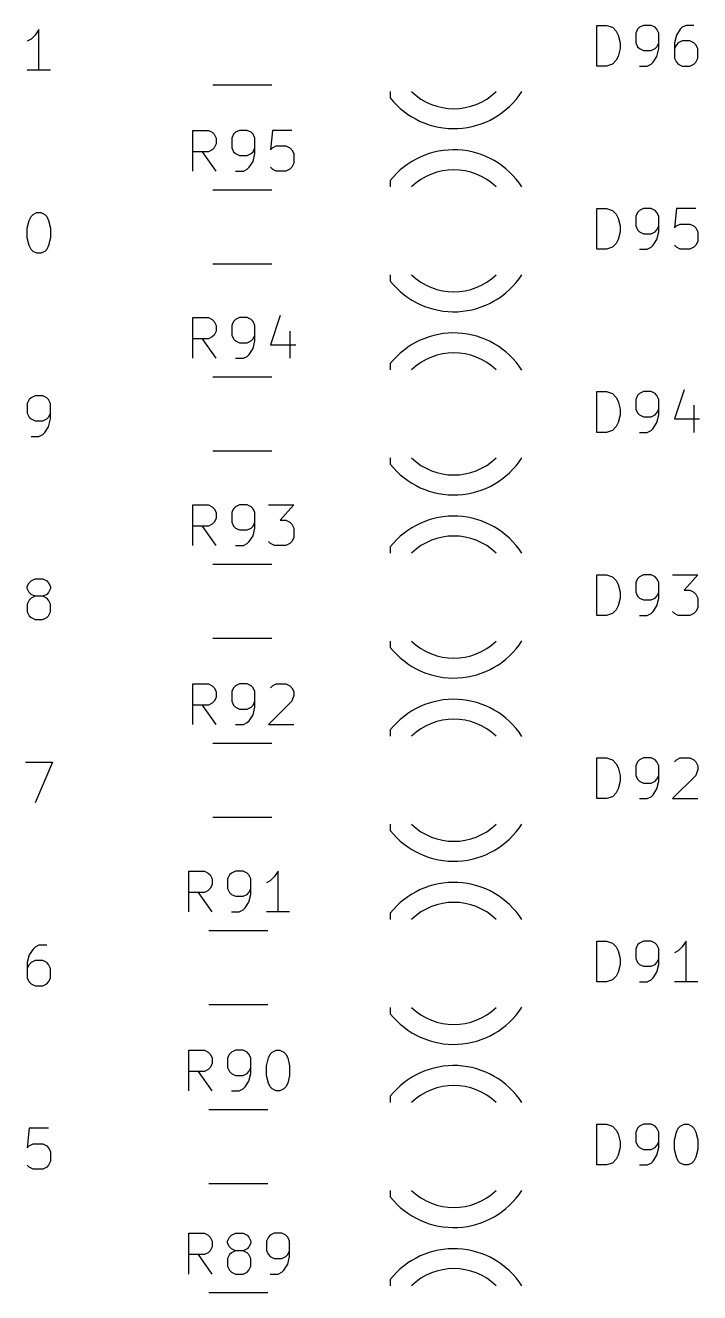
# Model space of a CAD drawing. Extents: x 119 to 479, y -311 to -46.
# Drawn here: x 347.1 to 363.67, y -146.29 to -115.15 of the extents above; entities that cross this region are included whole.
import ezdxf

# ---------------------------------------------------------------- set-up
doc = ezdxf.new("R2010")
doc.units = 0
doc.layers.add('BLACK', color=7, linetype='CONTINUOUS')

msp = doc.modelspace()

# ---------------------------------------------------------------- linework, layer by layer
at = {"layer": 'BLACK', "linetype": 'CONTINUOUS'}
for p, q in [((361.146, -116.152), (361.146, -115.152)), ((361.146, -115.152), (361.384, -115.152)), ((361.384, -115.152), (361.527, -115.2)), ((361.527, -115.2), (361.622, -115.295)), ((362.193, -115.2), (362.146, -115.248)), ((362.289, -115.152), (362.193, -115.2)), ((362.479, -115.152), (362.289, -115.152)), ((362.574, -115.2), (362.479, -115.152)), ((362.622, -115.248), (362.574, -115.2)), ((363.241, -115.2), (363.193, -115.248)), ((363.336, -115.152), (363.241, -115.2)), ((363.527, -115.152), (363.336, -115.152)), ((347.246, -115.49), (347.15, -115.538)), ((347.341, -115.395), (347.246, -115.49)), ((347.436, -115.252), (347.341, -115.395)), ((347.436, -116.252), (347.436, -115.252)), ((361.622, -115.295), (361.67, -115.39)), ((361.67, -115.39), (361.717, -115.581)), ((362.146, -115.248), (362.098, -115.343)), ((362.098, -115.343), (362.098, -115.581)), ((362.67, -115.343), (362.622, -115.248)), ((362.67, -115.724), (362.67, -115.343)), ((363.098, -115.39), (363.05, -115.581)), ((363.193, -115.248), (363.098, -115.39)), ((361.717, -115.724), (361.67, -115.914)), ((361.717, -115.581), (361.717, -115.724)), ((362.098, -115.581), (362.146, -115.676)), ((362.146, -115.676), (362.193, -115.724)), ((362.193, -115.724), (362.289, -115.771)), ((362.289, -115.771), (362.479, -115.771)), ((362.479, -115.771), (362.574, -115.724)), ((362.574, -115.724), (362.622, -115.676)), ((362.622, -115.676), (362.67, -115.581)), ((362.622, -115.914), (362.67, -115.724)), ((363.05, -115.581), (363.05, -115.962)), ((363.098, -115.629), (363.05, -115.724)), ((363.146, -115.581), (363.098, -115.629)), ((363.241, -115.533), (363.146, -115.581)), ((363.431, -115.533), (363.241, -115.533)), ((363.527, -115.581), (363.431, -115.533)), ((363.574, -115.629), (363.527, -115.581)), ((363.622, -115.724), (363.574, -115.629)), ((363.622, -115.962), (363.622, -115.724)), ((361.527, -116.105), (361.384, -116.152)), ((361.622, -116.01), (361.527, -116.105)), ((361.67, -115.914), (361.622, -116.01)), ((362.384, -116.152), (362.479, -116.105)), ((362.479, -116.105), (362.527, -116.057)), ((362.527, -116.057), (362.622, -115.914)), ((363.05, -115.962), (363.098, -116.057)), ((363.098, -116.057), (363.146, -116.105)), ((363.146, -116.105), (363.241, -116.152)), ((363.431, -116.152), (363.527, -116.105)), ((363.527, -116.105), (363.574, -116.057)), ((363.574, -116.057), (363.622, -115.962)), ((347.722, -116.252), (347.15, -116.252)), ((361.384, -116.152), (361.146, -116.152)), ((362.193, -116.152), (362.384, -116.152)), ((363.241, -116.152), (363.431, -116.152)), ((351.708, -116.61), (353.162, -116.61)), ((356.07, -116.78), (356.07, -116.936)), ((351.221, -118.732), (351.221, -117.732)), ((351.221, -117.732), (351.602, -117.732)), ((351.602, -117.732), (351.697, -117.78)), ((351.697, -117.78), (351.745, -117.828)), ((351.745, -117.828), (351.792, -117.923)), ((351.792, -117.923), (351.792, -118.066)), ((352.221, -117.828), (352.173, -117.923)), ((352.173, -117.923), (352.173, -118.161)), ((352.268, -117.78), (352.221, -117.828)), ((352.364, -117.732), (352.268, -117.78)), ((352.554, -117.732), (352.364, -117.732)), ((352.649, -117.78), (352.554, -117.732)), ((352.697, -117.828), (352.649, -117.78)), ((352.745, -117.923), (352.697, -117.828)), ((352.745, -118.304), (352.745, -117.923)), ((353.173, -117.732), (353.125, -118.209)), ((353.649, -117.732), (353.173, -117.732)), ((351.602, -118.256), (351.221, -118.256)), ((351.792, -118.732), (351.459, -118.256)), ((351.697, -118.209), (351.602, -118.256)), ((351.745, -118.161), (351.697, -118.209)), ((351.792, -118.066), (351.745, -118.161)), ((352.173, -118.161), (352.221, -118.256)), ((352.221, -118.256), (352.268, -118.304)), ((352.268, -118.304), (352.364, -118.351)), ((352.554, -118.351), (352.649, -118.304)), ((352.649, -118.304), (352.697, -118.256)), ((352.697, -118.256), (352.745, -118.161)), ((352.697, -118.494), (352.745, -118.304)), ((353.125, -118.209), (353.173, -118.161)), ((353.173, -118.161), (353.268, -118.113)), ((353.268, -118.113), (353.506, -118.113)), ((353.506, -118.113), (353.602, -118.161)), ((353.602, -118.161), (353.649, -118.209)), ((353.649, -118.209), (353.697, -118.304)), ((353.697, -118.304), (353.697, -118.542)), ((352.364, -118.351), (352.554, -118.351)), ((352.602, -118.637), (352.697, -118.494)), ((353.697, -118.542), (353.649, -118.637)), ((352.268, -118.732), (352.459, -118.732)), ((352.459, -118.732), (352.554, -118.685)), ((352.554, -118.685), (352.602, -118.637)), ((353.173, -118.685), (353.125, -118.637)), ((353.268, -118.732), (353.173, -118.685)), ((353.506, -118.732), (353.268, -118.732)), ((353.602, -118.685), (353.506, -118.732)), ((353.649, -118.637), (353.602, -118.685)), ((351.708, -119.19), (353.162, -119.19)), ((356.07, -118.964), (356.07, -119.12)), ((347.198, -119.943), (347.246, -119.848)), ((347.246, -119.848), (347.293, -119.8)), ((347.293, -119.8), (347.389, -119.752)), ((347.389, -119.752), (347.484, -119.752)), ((347.484, -119.752), (347.579, -119.8)), ((347.579, -119.8), (347.627, -119.848)), ((347.627, -119.848), (347.674, -119.943)), ((361.146, -120.652), (361.146, -119.652)), ((361.146, -119.652), (361.384, -119.652)), ((361.384, -119.652), (361.527, -119.7)), ((361.527, -119.7), (361.622, -119.795)), ((361.622, -119.795), (361.67, -119.89)), ((362.146, -119.748), (362.098, -119.843)), ((362.098, -119.843), (362.098, -120.081)), ((362.193, -119.7), (362.146, -119.748)), ((362.289, -119.652), (362.193, -119.7)), ((362.479, -119.652), (362.289, -119.652)), ((362.574, -119.7), (362.479, -119.652)), ((362.622, -119.748), (362.574, -119.7)), ((362.67, -119.843), (362.622, -119.748)), ((362.67, -120.224), (362.67, -119.843)), ((363.098, -119.652), (363.05, -120.129)), ((363.574, -119.652), (363.098, -119.652)), ((347.15, -120.133), (347.198, -119.943)), ((347.15, -120.371), (347.15, -120.133)), ((347.674, -119.943), (347.722, -120.133)), ((347.722, -120.133), (347.722, -120.371)), ((361.67, -119.89), (361.717, -120.081)), ((361.717, -120.081), (361.717, -120.224)), ((362.098, -120.081), (362.146, -120.176)), ((362.146, -120.176), (362.193, -120.224)), ((362.574, -120.224), (362.622, -120.176)), ((362.622, -120.176), (362.67, -120.081)), ((363.05, -120.129), (363.098, -120.081)), ((363.098, -120.081), (363.193, -120.033)), ((363.193, -120.033), (363.431, -120.033)), ((363.431, -120.033), (363.527, -120.081)), ((363.527, -120.081), (363.574, -120.129)), ((363.574, -120.129), (363.622, -120.224)), ((347.198, -120.562), (347.15, -120.371)), ((347.722, -120.371), (347.674, -120.562)), ((361.67, -120.414), (361.622, -120.51)), ((361.717, -120.224), (361.67, -120.414)), ((362.193, -120.224), (362.289, -120.271)), ((362.289, -120.271), (362.479, -120.271)), ((362.479, -120.271), (362.574, -120.224)), ((362.527, -120.557), (362.622, -120.414)), ((362.622, -120.414), (362.67, -120.224)), ((363.622, -120.462), (363.574, -120.557)), ((363.622, -120.224), (363.622, -120.462)), ((347.246, -120.657), (347.198, -120.562)), ((347.293, -120.705), (347.246, -120.657)), ((347.389, -120.752), (347.293, -120.705)), ((347.484, -120.752), (347.389, -120.752)), ((347.579, -120.705), (347.484, -120.752)), ((347.627, -120.657), (347.579, -120.705)), ((347.674, -120.562), (347.627, -120.657)), ((361.384, -120.652), (361.146, -120.652)), ((361.527, -120.605), (361.384, -120.652)), ((361.622, -120.51), (361.527, -120.605)), ((362.193, -120.652), (362.384, -120.652)), ((362.384, -120.652), (362.479, -120.605)), ((362.479, -120.605), (362.527, -120.557)), ((363.098, -120.605), (363.05, -120.557)), ((363.193, -120.652), (363.098, -120.605)), ((363.431, -120.652), (363.193, -120.652)), ((363.527, -120.605), (363.431, -120.652)), ((363.574, -120.557), (363.527, -120.605)), ((351.708, -121.01), (353.162, -121.01)), ((356.07, -121.28), (356.07, -121.436)), ((351.221, -123.332), (351.221, -122.332)), ((351.221, -122.332), (351.602, -122.332)), ((351.602, -122.332), (351.697, -122.38)), ((352.364, -122.332), (352.268, -122.38)), ((352.554, -122.332), (352.364, -122.332)), ((352.649, -122.38), (352.554, -122.332)), ((353.364, -122.285), (353.125, -122.999)), ((351.697, -122.38), (351.745, -122.428)), ((351.745, -122.428), (351.792, -122.523)), ((351.792, -122.666), (351.745, -122.761)), ((351.792, -122.523), (351.792, -122.666)), ((352.221, -122.428), (352.173, -122.523)), ((352.173, -122.523), (352.173, -122.761)), ((352.268, -122.38), (352.221, -122.428)), ((352.697, -122.428), (352.649, -122.38)), ((352.745, -122.523), (352.697, -122.428)), ((352.745, -122.904), (352.745, -122.523)), ((353.602, -122.666), (353.602, -123.332)), ((351.602, -122.856), (351.221, -122.856)), ((351.792, -123.332), (351.459, -122.856)), ((351.697, -122.809), (351.602, -122.856)), ((351.745, -122.761), (351.697, -122.809)), ((352.173, -122.761), (352.221, -122.856)), ((352.221, -122.856), (352.268, -122.904)), ((352.268, -122.904), (352.364, -122.951)), ((352.364, -122.951), (352.554, -122.951)), ((352.554, -122.951), (352.649, -122.904)), ((352.649, -122.904), (352.697, -122.856)), ((352.697, -122.856), (352.745, -122.761)), ((352.697, -123.094), (352.745, -122.904)), ((352.459, -123.332), (352.554, -123.285)), ((352.554, -123.285), (352.602, -123.237)), ((352.602, -123.237), (352.697, -123.094)), ((353.125, -122.999), (353.745, -122.999)), ((352.268, -123.332), (352.459, -123.332)), ((356.07, -123.464), (356.07, -123.62)), ((351.708, -123.79), (353.162, -123.79)), ((361.146, -125.152), (361.146, -124.152)), ((361.146, -124.152), (361.384, -124.152)), ((361.384, -124.152), (361.527, -124.2)), ((361.527, -124.2), (361.622, -124.295)), ((362.193, -124.2), (362.146, -124.248)), ((362.289, -124.152), (362.193, -124.2)), ((362.479, -124.152), (362.289, -124.152)), ((362.574, -124.2), (362.479, -124.152)), ((362.622, -124.248), (362.574, -124.2)), ((363.289, -124.105), (363.05, -124.819)), ((347.198, -124.348), (347.15, -124.443)), ((347.15, -124.443), (347.15, -124.681)), ((347.246, -124.3), (347.198, -124.348)), ((347.341, -124.252), (347.246, -124.3)), ((347.531, -124.252), (347.341, -124.252)), ((347.627, -124.3), (347.531, -124.252)), ((347.674, -124.348), (347.627, -124.3)), ((347.722, -124.443), (347.674, -124.348)), ((347.722, -124.824), (347.722, -124.443)), ((361.622, -124.295), (361.67, -124.39)), ((361.67, -124.39), (361.717, -124.581)), ((362.146, -124.248), (362.098, -124.343)), ((362.098, -124.343), (362.098, -124.581)), ((362.67, -124.343), (362.622, -124.248)), ((362.67, -124.724), (362.67, -124.343)), ((363.527, -124.486), (363.527, -125.152)), ((347.15, -124.681), (347.198, -124.776)), ((347.198, -124.776), (347.246, -124.824)), ((347.246, -124.824), (347.341, -124.871)), ((347.531, -124.871), (347.627, -124.824)), ((347.627, -124.824), (347.674, -124.776)), ((347.674, -124.776), (347.722, -124.681)), ((347.674, -125.014), (347.722, -124.824)), ((361.717, -124.724), (361.67, -124.914)), ((361.717, -124.581), (361.717, -124.724)), ((362.098, -124.581), (362.146, -124.676)), ((362.146, -124.676), (362.193, -124.724)), ((362.193, -124.724), (362.289, -124.771)), ((362.289, -124.771), (362.479, -124.771)), ((362.479, -124.771), (362.574, -124.724)), ((362.574, -124.724), (362.622, -124.676)), ((362.622, -124.676), (362.67, -124.581)), ((362.622, -124.914), (362.67, -124.724)), ((363.05, -124.819), (363.67, -124.819)), ((347.341, -124.871), (347.531, -124.871)), ((347.531, -125.205), (347.579, -125.157)), ((347.579, -125.157), (347.674, -125.014)), ((361.384, -125.152), (361.146, -125.152)), ((361.527, -125.105), (361.384, -125.152)), ((361.622, -125.01), (361.527, -125.105)), ((361.67, -124.914), (361.622, -125.01)), ((362.193, -125.152), (362.384, -125.152)), ((362.384, -125.152), (362.479, -125.105)), ((362.479, -125.105), (362.527, -125.057)), ((362.527, -125.057), (362.622, -124.914)), ((347.246, -125.252), (347.436, -125.252)), ((347.436, -125.252), (347.531, -125.205)), ((351.708, -125.61), (353.162, -125.61)), ((356.07, -125.78), (356.07, -125.936)), ((351.221, -127.932), (351.221, -126.932)), ((351.221, -126.932), (351.602, -126.932)), ((351.602, -126.932), (351.697, -126.98)), ((351.697, -126.98), (351.745, -127.028)), ((351.745, -127.028), (351.792, -127.123)), ((352.221, -127.028), (352.173, -127.123)), ((352.268, -126.98), (352.221, -127.028)), ((352.364, -126.932), (352.268, -126.98)), ((352.554, -126.932), (352.364, -126.932)), ((352.649, -126.98), (352.554, -126.932)), ((352.697, -127.028), (352.649, -126.98)), ((352.745, -127.123), (352.697, -127.028)), ((353.078, -126.932), (353.697, -126.932)), ((353.697, -126.932), (353.364, -127.313)), ((351.792, -127.266), (351.745, -127.361)), ((351.792, -127.123), (351.792, -127.266)), ((352.173, -127.123), (352.173, -127.361)), ((352.745, -127.504), (352.745, -127.123)), ((353.364, -127.313), (353.506, -127.313)), ((353.506, -127.313), (353.602, -127.361)), ((351.602, -127.456), (351.221, -127.456)), ((351.792, -127.932), (351.459, -127.456)), ((351.697, -127.409), (351.602, -127.456)), ((351.745, -127.361), (351.697, -127.409)), ((352.173, -127.361), (352.221, -127.456)), ((352.221, -127.456), (352.268, -127.504)), ((352.268, -127.504), (352.364, -127.551)), ((352.364, -127.551), (352.554, -127.551)), ((352.554, -127.551), (352.649, -127.504)), ((352.649, -127.504), (352.697, -127.456)), ((352.697, -127.456), (352.745, -127.361)), ((352.697, -127.694), (352.745, -127.504)), ((353.602, -127.361), (353.649, -127.409)), ((353.649, -127.409), (353.697, -127.504)), ((353.697, -127.504), (353.697, -127.742)), ((352.268, -127.932), (352.459, -127.932)), ((352.459, -127.932), (352.554, -127.885)), ((352.554, -127.885), (352.602, -127.837)), ((352.602, -127.837), (352.697, -127.694)), ((353.125, -127.885), (353.078, -127.837)), ((353.221, -127.932), (353.125, -127.885)), ((353.506, -127.932), (353.221, -127.932)), ((353.602, -127.885), (353.506, -127.932)), ((353.649, -127.837), (353.602, -127.885)), ((353.697, -127.742), (353.649, -127.837)), ((356.07, -127.964), (356.07, -128.12)), ((351.708, -128.39), (353.162, -128.39)), ((347.15, -128.943), (347.198, -128.848)), ((347.198, -128.848), (347.246, -128.8)), ((347.246, -128.8), (347.341, -128.752)), ((347.341, -128.752), (347.531, -128.752)), ((347.531, -128.752), (347.627, -128.8)), ((347.627, -128.8), (347.674, -128.848)), ((347.674, -128.848), (347.722, -128.943)), ((361.146, -129.652), (361.146, -128.652)), ((361.146, -128.652), (361.384, -128.652)), ((361.384, -128.652), (361.527, -128.7)), ((361.527, -128.7), (361.622, -128.795)), ((361.622, -128.795), (361.67, -128.89)), ((361.67, -128.89), (361.717, -129.081)), ((362.146, -128.748), (362.098, -128.843)), ((362.098, -128.843), (362.098, -129.081)), ((362.193, -128.7), (362.146, -128.748)), ((362.289, -128.652), (362.193, -128.7)), ((362.479, -128.652), (362.289, -128.652)), ((362.574, -128.7), (362.479, -128.652)), ((362.622, -128.748), (362.574, -128.7)), ((362.67, -128.843), (362.622, -128.748)), ((362.67, -129.224), (362.67, -128.843)), ((363.003, -128.652), (363.622, -128.652)), ((363.622, -128.652), (363.289, -129.033)), ((347.15, -128.99), (347.15, -128.943)), ((347.198, -129.086), (347.15, -128.99)), ((347.246, -129.133), (347.198, -129.086)), ((347.341, -129.181), (347.246, -129.133)), ((347.341, -129.181), (347.246, -129.229)), ((347.531, -129.181), (347.341, -129.181)), ((347.627, -129.133), (347.531, -129.181)), ((347.627, -129.229), (347.531, -129.181)), ((347.674, -129.086), (347.627, -129.133)), ((347.722, -128.99), (347.674, -129.086)), ((347.722, -128.943), (347.722, -128.99)), ((361.717, -129.081), (361.717, -129.224)), ((362.098, -129.081), (362.146, -129.176)), ((362.146, -129.176), (362.193, -129.224)), ((362.574, -129.224), (362.622, -129.176)), ((362.622, -129.176), (362.67, -129.081)), ((363.289, -129.033), (363.431, -129.033)), ((363.431, -129.033), (363.527, -129.081)), ((363.527, -129.081), (363.574, -129.129)), ((363.574, -129.129), (363.622, -129.224)), ((347.198, -129.276), (347.15, -129.371)), ((347.15, -129.371), (347.15, -129.562)), ((347.246, -129.229), (347.198, -129.276)), ((347.674, -129.276), (347.627, -129.229)), ((347.722, -129.371), (347.674, -129.276)), ((347.722, -129.562), (347.722, -129.371)), ((361.622, -129.51), (361.527, -129.605)), ((361.67, -129.414), (361.622, -129.51)), ((361.717, -129.224), (361.67, -129.414)), ((362.193, -129.224), (362.289, -129.271)), ((362.289, -129.271), (362.479, -129.271)), ((362.479, -129.271), (362.574, -129.224)), ((362.527, -129.557), (362.622, -129.414)), ((362.622, -129.414), (362.67, -129.224)), ((363.622, -129.462), (363.574, -129.557)), ((363.622, -129.224), (363.622, -129.462)), ((347.15, -129.562), (347.198, -129.657)), ((347.198, -129.657), (347.246, -129.705)), ((347.246, -129.705), (347.341, -129.752)), ((347.341, -129.752), (347.531, -129.752)), ((347.531, -129.752), (347.627, -129.705)), ((347.627, -129.705), (347.674, -129.657)), ((347.674, -129.657), (347.722, -129.562)), ((361.384, -129.652), (361.146, -129.652)), ((361.527, -129.605), (361.384, -129.652)), ((362.193, -129.652), (362.384, -129.652)), ((362.384, -129.652), (362.479, -129.605)), ((362.479, -129.605), (362.527, -129.557)), ((363.05, -129.605), (363.003, -129.557)), ((363.146, -129.652), (363.05, -129.605)), ((363.431, -129.652), (363.146, -129.652)), ((363.527, -129.605), (363.431, -129.652)), ((363.574, -129.557), (363.527, -129.605)), ((351.708, -130.21), (353.162, -130.21)), ((356.07, -130.28), (356.07, -130.436)), ((351.221, -132.332), (351.221, -131.332)), ((351.221, -131.332), (351.602, -131.332)), ((351.602, -131.332), (351.697, -131.38)), ((351.697, -131.38), (351.745, -131.428)), ((352.268, -131.38), (352.221, -131.428)), ((352.364, -131.332), (352.268, -131.38)), ((352.554, -131.332), (352.364, -131.332)), ((352.649, -131.38), (352.554, -131.332)), ((352.697, -131.428), (352.649, -131.38)), ((353.125, -131.428), (353.173, -131.38)), ((353.173, -131.38), (353.268, -131.332)), ((353.268, -131.332), (353.506, -131.332)), ((353.506, -131.332), (353.602, -131.38)), ((353.602, -131.38), (353.649, -131.428)), ((351.745, -131.428), (351.792, -131.523)), ((351.792, -131.666), (351.745, -131.761)), ((351.792, -131.523), (351.792, -131.666)), ((352.221, -131.428), (352.173, -131.523)), ((352.173, -131.523), (352.173, -131.761)), ((352.745, -131.523), (352.697, -131.428)), ((352.745, -131.904), (352.745, -131.523)), ((353.649, -131.428), (353.697, -131.523)), ((353.697, -131.618), (353.649, -131.761)), ((353.697, -131.523), (353.697, -131.618)), ((351.602, -131.856), (351.221, -131.856)), ((351.792, -132.332), (351.459, -131.856)), ((351.697, -131.809), (351.602, -131.856)), ((351.745, -131.761), (351.697, -131.809)), ((352.173, -131.761), (352.221, -131.856)), ((352.221, -131.856), (352.268, -131.904)), ((352.268, -131.904), (352.364, -131.951)), ((352.364, -131.951), (352.554, -131.951)), ((352.554, -131.951), (352.649, -131.904)), ((352.649, -131.904), (352.697, -131.856)), ((352.697, -131.856), (352.745, -131.761)), ((352.697, -132.094), (352.745, -131.904)), ((353.649, -131.761), (353.078, -132.332)), ((352.268, -132.332), (352.459, -132.332)), ((352.459, -132.332), (352.554, -132.285)), ((352.554, -132.285), (352.602, -132.237)), ((352.602, -132.237), (352.697, -132.094)), ((353.078, -132.332), (353.697, -132.332)), ((356.07, -132.464), (356.07, -132.62)), ((351.708, -132.79), (353.162, -132.79)), ((347.103, -133.252), (347.77, -133.252)), ((347.77, -133.252), (347.341, -134.252)), ((361.146, -134.152), (361.146, -133.152)), ((361.146, -133.152), (361.384, -133.152)), ((361.384, -133.152), (361.527, -133.2)), ((361.527, -133.2), (361.622, -133.295)), ((362.146, -133.248), (362.098, -133.343)), ((362.193, -133.2), (362.146, -133.248)), ((362.289, -133.152), (362.193, -133.2)), ((362.479, -133.152), (362.289, -133.152)), ((362.574, -133.2), (362.479, -133.152)), ((362.622, -133.248), (362.574, -133.2)), ((362.67, -133.343), (362.622, -133.248)), ((363.05, -133.248), (363.098, -133.2)), ((363.098, -133.2), (363.193, -133.152)), ((363.193, -133.152), (363.431, -133.152)), ((363.431, -133.152), (363.527, -133.2)), ((363.527, -133.2), (363.574, -133.248)), ((363.574, -133.248), (363.622, -133.343)), ((361.622, -133.295), (361.67, -133.39)), ((361.67, -133.39), (361.717, -133.581)), ((361.717, -133.581), (361.717, -133.724)), ((362.098, -133.343), (362.098, -133.581)), ((362.098, -133.581), (362.146, -133.676)), ((362.622, -133.676), (362.67, -133.581)), ((362.67, -133.724), (362.67, -133.343)), ((363.574, -133.581), (363.003, -134.152)), ((363.622, -133.438), (363.574, -133.581)), ((363.622, -133.343), (363.622, -133.438)), ((361.717, -133.724), (361.67, -133.914)), ((362.146, -133.676), (362.193, -133.724)), ((362.193, -133.724), (362.289, -133.771)), ((362.289, -133.771), (362.479, -133.771)), ((362.479, -133.771), (362.574, -133.724)), ((362.574, -133.724), (362.622, -133.676)), ((362.622, -133.914), (362.67, -133.724)), ((361.384, -134.152), (361.146, -134.152)), ((361.527, -134.105), (361.384, -134.152)), ((361.622, -134.01), (361.527, -134.105)), ((361.67, -133.914), (361.622, -134.01)), ((362.193, -134.152), (362.384, -134.152)), ((362.384, -134.152), (362.479, -134.105)), ((362.479, -134.105), (362.527, -134.057)), ((362.527, -134.057), (362.622, -133.914)), ((363.003, -134.152), (363.622, -134.152)), ((351.708, -134.61), (353.162, -134.61)), ((356.07, -134.78), (356.07, -134.936)), ((351.121, -136.932), (351.121, -135.932)), ((351.121, -135.932), (351.502, -135.932)), ((351.502, -135.932), (351.597, -135.98)), ((351.597, -135.98), (351.645, -136.028)), ((351.645, -136.028), (351.692, -136.123)), ((352.121, -136.028), (352.073, -136.123)), ((352.168, -135.98), (352.121, -136.028)), ((352.264, -135.932), (352.168, -135.98)), ((352.454, -135.932), (352.264, -135.932)), ((352.549, -135.98), (352.454, -135.932)), ((352.597, -136.028), (352.549, -135.98)), ((352.645, -136.123), (352.597, -136.028)), ((353.311, -135.932), (353.216, -136.075)), ((353.311, -136.932), (353.311, -135.932)), ((351.645, -136.361), (351.597, -136.409)), ((351.692, -136.266), (351.645, -136.361)), ((351.692, -136.123), (351.692, -136.266)), ((352.073, -136.123), (352.073, -136.361)), ((352.073, -136.361), (352.121, -136.456)), ((352.597, -136.456), (352.645, -136.361)), ((352.645, -136.504), (352.645, -136.123)), ((353.121, -136.17), (353.025, -136.218)), ((353.216, -136.075), (353.121, -136.17)), ((351.502, -136.456), (351.121, -136.456)), ((351.692, -136.932), (351.359, -136.456)), ((351.597, -136.409), (351.502, -136.456)), ((352.121, -136.456), (352.168, -136.504)), ((352.168, -136.504), (352.264, -136.551)), ((352.264, -136.551), (352.454, -136.551)), ((352.454, -136.551), (352.549, -136.504)), ((352.502, -136.837), (352.597, -136.694)), ((352.549, -136.504), (352.597, -136.456)), ((352.597, -136.694), (352.645, -136.504)), ((352.168, -136.932), (352.359, -136.932)), ((352.359, -136.932), (352.454, -136.885)), ((352.454, -136.885), (352.502, -136.837)), ((353.597, -136.932), (353.025, -136.932)), ((356.07, -136.964), (356.07, -137.12)), ((351.608, -137.39), (353.062, -137.39)), ((347.293, -137.848), (347.198, -137.99)), ((347.341, -137.8), (347.293, -137.848)), ((347.436, -137.752), (347.341, -137.8)), ((347.627, -137.752), (347.436, -137.752)), ((361.146, -138.652), (361.146, -137.652)), ((361.146, -137.652), (361.384, -137.652)), ((361.384, -137.652), (361.527, -137.7)), ((361.527, -137.7), (361.622, -137.795)), ((361.622, -137.795), (361.67, -137.89)), ((361.67, -137.89), (361.717, -138.081)), ((362.146, -137.748), (362.098, -137.843)), ((362.098, -137.843), (362.098, -138.081)), ((362.193, -137.7), (362.146, -137.748)), ((362.289, -137.652), (362.193, -137.7)), ((362.479, -137.652), (362.289, -137.652)), ((362.574, -137.7), (362.479, -137.652)), ((362.622, -137.748), (362.574, -137.7)), ((362.67, -137.843), (362.622, -137.748)), ((362.67, -138.224), (362.67, -137.843)), ((363.146, -137.89), (363.05, -137.938)), ((363.241, -137.795), (363.146, -137.89)), ((363.336, -137.652), (363.241, -137.795)), ((363.336, -138.652), (363.336, -137.652)), ((347.198, -137.99), (347.15, -138.181)), ((347.15, -138.181), (347.15, -138.562)), ((347.198, -138.229), (347.15, -138.324)), ((347.246, -138.181), (347.198, -138.229)), ((347.341, -138.133), (347.246, -138.181)), ((347.531, -138.133), (347.341, -138.133)), ((347.627, -138.181), (347.531, -138.133)), ((347.674, -138.229), (347.627, -138.181)), ((347.722, -138.324), (347.674, -138.229)), ((361.717, -138.224), (361.67, -138.414)), ((361.717, -138.081), (361.717, -138.224)), ((362.098, -138.081), (362.146, -138.176)), ((362.146, -138.176), (362.193, -138.224)), ((362.193, -138.224), (362.289, -138.271)), ((362.479, -138.271), (362.574, -138.224)), ((362.574, -138.224), (362.622, -138.176)), ((362.622, -138.176), (362.67, -138.081)), ((362.622, -138.414), (362.67, -138.224)), ((347.15, -138.562), (347.198, -138.657)), ((347.674, -138.657), (347.722, -138.562)), ((347.722, -138.562), (347.722, -138.324)), ((361.622, -138.51), (361.527, -138.605)), ((361.67, -138.414), (361.622, -138.51)), ((362.289, -138.271), (362.479, -138.271)), ((362.479, -138.605), (362.527, -138.557)), ((362.527, -138.557), (362.622, -138.414)), ((347.198, -138.657), (347.246, -138.705)), ((347.246, -138.705), (347.341, -138.752)), ((347.341, -138.752), (347.531, -138.752)), ((347.531, -138.752), (347.627, -138.705)), ((347.627, -138.705), (347.674, -138.657)), ((361.384, -138.652), (361.146, -138.652)), ((361.527, -138.605), (361.384, -138.652)), ((362.193, -138.652), (362.384, -138.652)), ((362.384, -138.652), (362.479, -138.605)), ((363.622, -138.652), (363.05, -138.652)), ((351.608, -139.21), (353.062, -139.21)), ((356.07, -139.28), (356.07, -139.436)), ((351.121, -141.332), (351.121, -140.332)), ((351.121, -140.332), (351.502, -140.332)), ((351.502, -140.332), (351.597, -140.38)), ((351.597, -140.38), (351.645, -140.428)), ((351.645, -140.428), (351.692, -140.523)), ((352.121, -140.428), (352.073, -140.523)), ((352.168, -140.38), (352.121, -140.428)), ((352.264, -140.332), (352.168, -140.38)), ((352.454, -140.332), (352.264, -140.332)), ((352.549, -140.38), (352.454, -140.332)), ((352.597, -140.428), (352.549, -140.38)), ((352.645, -140.523), (352.597, -140.428)), ((353.073, -140.523), (353.121, -140.428)), ((353.121, -140.428), (353.168, -140.38)), ((353.168, -140.38), (353.264, -140.332)), ((353.264, -140.332), (353.359, -140.332)), ((353.359, -140.332), (353.454, -140.38)), ((353.454, -140.38), (353.502, -140.428)), ((353.502, -140.428), (353.549, -140.523)), ((351.692, -140.666), (351.645, -140.761)), ((351.692, -140.523), (351.692, -140.666)), ((352.073, -140.523), (352.073, -140.761)), ((352.645, -140.904), (352.645, -140.523)), ((353.025, -140.713), (353.073, -140.523)), ((353.025, -140.951), (353.025, -140.713)), ((353.549, -140.523), (353.597, -140.713)), ((353.597, -140.713), (353.597, -140.951)), ((351.502, -140.856), (351.121, -140.856)), ((351.692, -141.332), (351.359, -140.856)), ((351.597, -140.809), (351.502, -140.856)), ((351.645, -140.761), (351.597, -140.809)), ((352.073, -140.761), (352.121, -140.856)), ((352.121, -140.856), (352.168, -140.904)), ((352.168, -140.904), (352.264, -140.951)), ((352.264, -140.951), (352.454, -140.951)), ((352.454, -140.951), (352.549, -140.904)), ((352.549, -140.904), (352.597, -140.856)), ((352.597, -140.856), (352.645, -140.761)), ((352.597, -141.094), (352.645, -140.904)), ((353.073, -141.142), (353.025, -140.951)), ((353.597, -140.951), (353.549, -141.142)), ((352.168, -141.332), (352.359, -141.332)), ((352.359, -141.332), (352.454, -141.285)), ((352.454, -141.285), (352.502, -141.237)), ((352.502, -141.237), (352.597, -141.094)), ((353.121, -141.237), (353.073, -141.142)), ((353.168, -141.285), (353.121, -141.237)), ((353.264, -141.332), (353.168, -141.285)), ((353.359, -141.332), (353.264, -141.332)), ((353.454, -141.285), (353.359, -141.332)), ((353.502, -141.237), (353.454, -141.285)), ((353.549, -141.142), (353.502, -141.237)), ((356.07, -141.464), (356.07, -141.62)), ((351.608, -141.79), (353.062, -141.79)), ((347.198, -142.252), (347.15, -142.729)), ((347.674, -142.252), (347.198, -142.252)), ((361.146, -143.152), (361.146, -142.152)), ((361.146, -142.152), (361.384, -142.152)), ((361.384, -142.152), (361.527, -142.2)), ((361.527, -142.2), (361.622, -142.295)), ((361.622, -142.295), (361.67, -142.39)), ((362.146, -142.248), (362.098, -142.343)), ((362.193, -142.2), (362.146, -142.248)), ((362.289, -142.152), (362.193, -142.2)), ((362.479, -142.152), (362.289, -142.152)), ((362.574, -142.2), (362.479, -142.152)), ((362.622, -142.248), (362.574, -142.2)), ((362.67, -142.343), (362.622, -142.248)), ((363.098, -142.343), (363.146, -142.248)), ((363.146, -142.248), (363.193, -142.2)), ((363.193, -142.2), (363.289, -142.152)), ((363.289, -142.152), (363.384, -142.152)), ((363.384, -142.152), (363.479, -142.2)), ((363.479, -142.2), (363.527, -142.248)), ((363.527, -142.248), (363.574, -142.343)), ((361.67, -142.39), (361.717, -142.581)), ((361.717, -142.581), (361.717, -142.724)), ((362.098, -142.343), (362.098, -142.581)), ((362.098, -142.581), (362.146, -142.676)), ((362.622, -142.676), (362.67, -142.581)), ((362.67, -142.724), (362.67, -142.343)), ((363.05, -142.533), (363.098, -142.343)), ((363.05, -142.771), (363.05, -142.533)), ((363.574, -142.343), (363.622, -142.533)), ((363.622, -142.533), (363.622, -142.771)), ((347.15, -142.729), (347.198, -142.681)), ((347.198, -142.681), (347.293, -142.633)), ((347.293, -142.633), (347.531, -142.633)), ((347.531, -142.633), (347.627, -142.681)), ((347.627, -142.681), (347.674, -142.729)), ((347.674, -142.729), (347.722, -142.824)), ((347.722, -142.824), (347.722, -143.062)), ((361.67, -142.914), (361.622, -143.01)), ((361.717, -142.724), (361.67, -142.914)), ((362.146, -142.676), (362.193, -142.724)), ((362.193, -142.724), (362.289, -142.771)), ((362.289, -142.771), (362.479, -142.771)), ((362.479, -142.771), (362.574, -142.724)), ((362.527, -143.057), (362.622, -142.914)), ((362.574, -142.724), (362.622, -142.676)), ((362.622, -142.914), (362.67, -142.724)), ((363.098, -142.962), (363.05, -142.771)), ((363.622, -142.771), (363.574, -142.962)), ((347.198, -143.205), (347.15, -143.157)), ((347.293, -143.252), (347.198, -143.205)), ((347.627, -143.205), (347.531, -143.252)), ((347.674, -143.157), (347.627, -143.205)), ((347.722, -143.062), (347.674, -143.157)), ((361.384, -143.152), (361.146, -143.152)), ((361.527, -143.105), (361.384, -143.152)), ((361.622, -143.01), (361.527, -143.105)), ((362.193, -143.152), (362.384, -143.152)), ((362.384, -143.152), (362.479, -143.105)), ((362.479, -143.105), (362.527, -143.057)), ((363.146, -143.057), (363.098, -142.962)), ((363.193, -143.105), (363.146, -143.057)), ((363.289, -143.152), (363.193, -143.105)), ((363.384, -143.152), (363.289, -143.152)), ((363.479, -143.105), (363.384, -143.152)), ((363.527, -143.057), (363.479, -143.105)), ((363.574, -142.962), (363.527, -143.057)), ((347.531, -143.252), (347.293, -143.252)), ((351.608, -143.61), (353.062, -143.61)), ((356.07, -143.78), (356.07, -143.936)), ((351.121, -145.832), (351.121, -144.832)), ((351.121, -144.832), (351.502, -144.832)), ((351.502, -144.832), (351.597, -144.88)), ((351.597, -144.88), (351.645, -144.928)), ((351.645, -144.928), (351.692, -145.023)), ((351.692, -145.023), (351.692, -145.166)), ((352.073, -145.023), (352.121, -144.928)), ((352.073, -145.07), (352.073, -145.023)), ((352.121, -145.166), (352.073, -145.07)), ((352.121, -144.928), (352.168, -144.88)), ((352.168, -144.88), (352.264, -144.832)), ((352.264, -144.832), (352.454, -144.832)), ((352.454, -144.832), (352.549, -144.88)), ((352.549, -144.88), (352.597, -144.928)), ((352.597, -144.928), (352.645, -145.023)), ((352.645, -145.07), (352.597, -145.166)), ((352.645, -145.023), (352.645, -145.07)), ((353.073, -144.928), (353.025, -145.023)), ((353.025, -145.023), (353.025, -145.261)), ((353.121, -144.88), (353.073, -144.928)), ((353.216, -144.832), (353.121, -144.88)), ((353.406, -144.832), (353.216, -144.832)), ((353.502, -144.88), (353.406, -144.832)), ((353.549, -144.928), (353.502, -144.88)), ((353.597, -145.023), (353.549, -144.928)), ((353.597, -145.404), (353.597, -145.023)), ((351.502, -145.356), (351.121, -145.356)), ((351.692, -145.832), (351.359, -145.356)), ((351.597, -145.309), (351.502, -145.356)), ((351.645, -145.261), (351.597, -145.309)), ((351.692, -145.166), (351.645, -145.261)), ((352.121, -145.356), (352.073, -145.451)), ((352.168, -145.213), (352.121, -145.166)), ((352.168, -145.309), (352.121, -145.356)), ((352.264, -145.261), (352.168, -145.213)), ((352.264, -145.261), (352.168, -145.309)), ((352.454, -145.261), (352.264, -145.261)), ((352.549, -145.213), (352.454, -145.261)), ((352.549, -145.309), (352.454, -145.261)), ((352.597, -145.166), (352.549, -145.213)), ((352.597, -145.356), (352.549, -145.309)), ((352.645, -145.451), (352.597, -145.356)), ((353.025, -145.261), (353.073, -145.356)), ((353.073, -145.356), (353.121, -145.404)), ((353.121, -145.404), (353.216, -145.451)), ((353.406, -145.451), (353.502, -145.404)), ((353.502, -145.404), (353.549, -145.356)), ((353.549, -145.356), (353.597, -145.261)), ((353.549, -145.594), (353.597, -145.404)), ((352.073, -145.451), (352.073, -145.642)), ((352.073, -145.642), (352.121, -145.737)), ((352.597, -145.737), (352.645, -145.642)), ((352.645, -145.642), (352.645, -145.451)), ((353.216, -145.451), (353.406, -145.451)), ((353.454, -145.737), (353.549, -145.594)), ((352.121, -145.737), (352.168, -145.785)), ((352.168, -145.785), (352.264, -145.832)), ((352.264, -145.832), (352.454, -145.832)), ((352.454, -145.832), (352.549, -145.785)), ((352.549, -145.785), (352.597, -145.737)), ((353.121, -145.832), (353.311, -145.832)), ((353.311, -145.832), (353.406, -145.785)), ((353.406, -145.785), (353.454, -145.737)), ((356.07, -145.964), (356.07, -146.12)), ((351.608, -146.29), (353.062, -146.29))]:
    msp.add_line(p, q, dxfattribs=at)
at = {"layer": 'BLACK'}
for centre, radius, start, end in [((357.63, -115.7), 1.99, -141.621, -32.8209), ((357.63, -115.7), 1.5, -133.946, -46.0455), ((357.63, -120.2), 1.99, 32.8209, 141.621), ((357.63, -120.2), 1.5, 46.0455, 133.946), ((357.63, -120.2), 1.99, -141.621, -32.8209), ((357.63, -120.2), 1.5, -133.946, -46.0455), ((357.63, -124.7), 1.99, 32.8209, 141.621), ((357.63, -124.7), 1.5, 46.0455, 133.946), ((357.63, -124.7), 1.99, -141.621, -32.8209), ((357.63, -124.7), 1.5, -133.946, -46.0455), ((357.63, -129.2), 1.99, 32.8209, 141.621), ((357.63, -129.2), 1.5, 46.0455, 133.946), ((357.63, -129.2), 1.99, -141.621, -32.8209), ((357.63, -129.2), 1.5, -133.946, -46.0455), ((357.63, -133.7), 1.99, 32.8209, 141.621), ((357.63, -133.7), 1.5, 46.0455, 133.946), ((357.63, -133.7), 1.99, -141.621, -32.8209), ((357.63, -133.7), 1.5, -133.946, -46.0455), ((357.63, -138.2), 1.99, 32.8209, 141.621), ((357.63, -138.2), 1.5, 46.0455, 133.946), ((357.63, -138.2), 1.99, -141.621, -32.8209), ((357.63, -138.2), 1.5, -133.946, -46.0455), ((357.63, -142.7), 1.99, 32.8209, 141.621), ((357.63, -142.7), 1.5, 46.0455, 133.946), ((357.63, -142.7), 1.99, -141.621, -32.8209), ((357.63, -142.7), 1.5, -133.946, -46.0455), ((357.63, -147.2), 1.99, 32.8209, 141.621), ((357.63, -147.2), 1.5, 46.0455, 133.946)]:
    msp.add_arc(centre, radius, start, end, dxfattribs=at)

doc.saveas('drawing.dxf')
